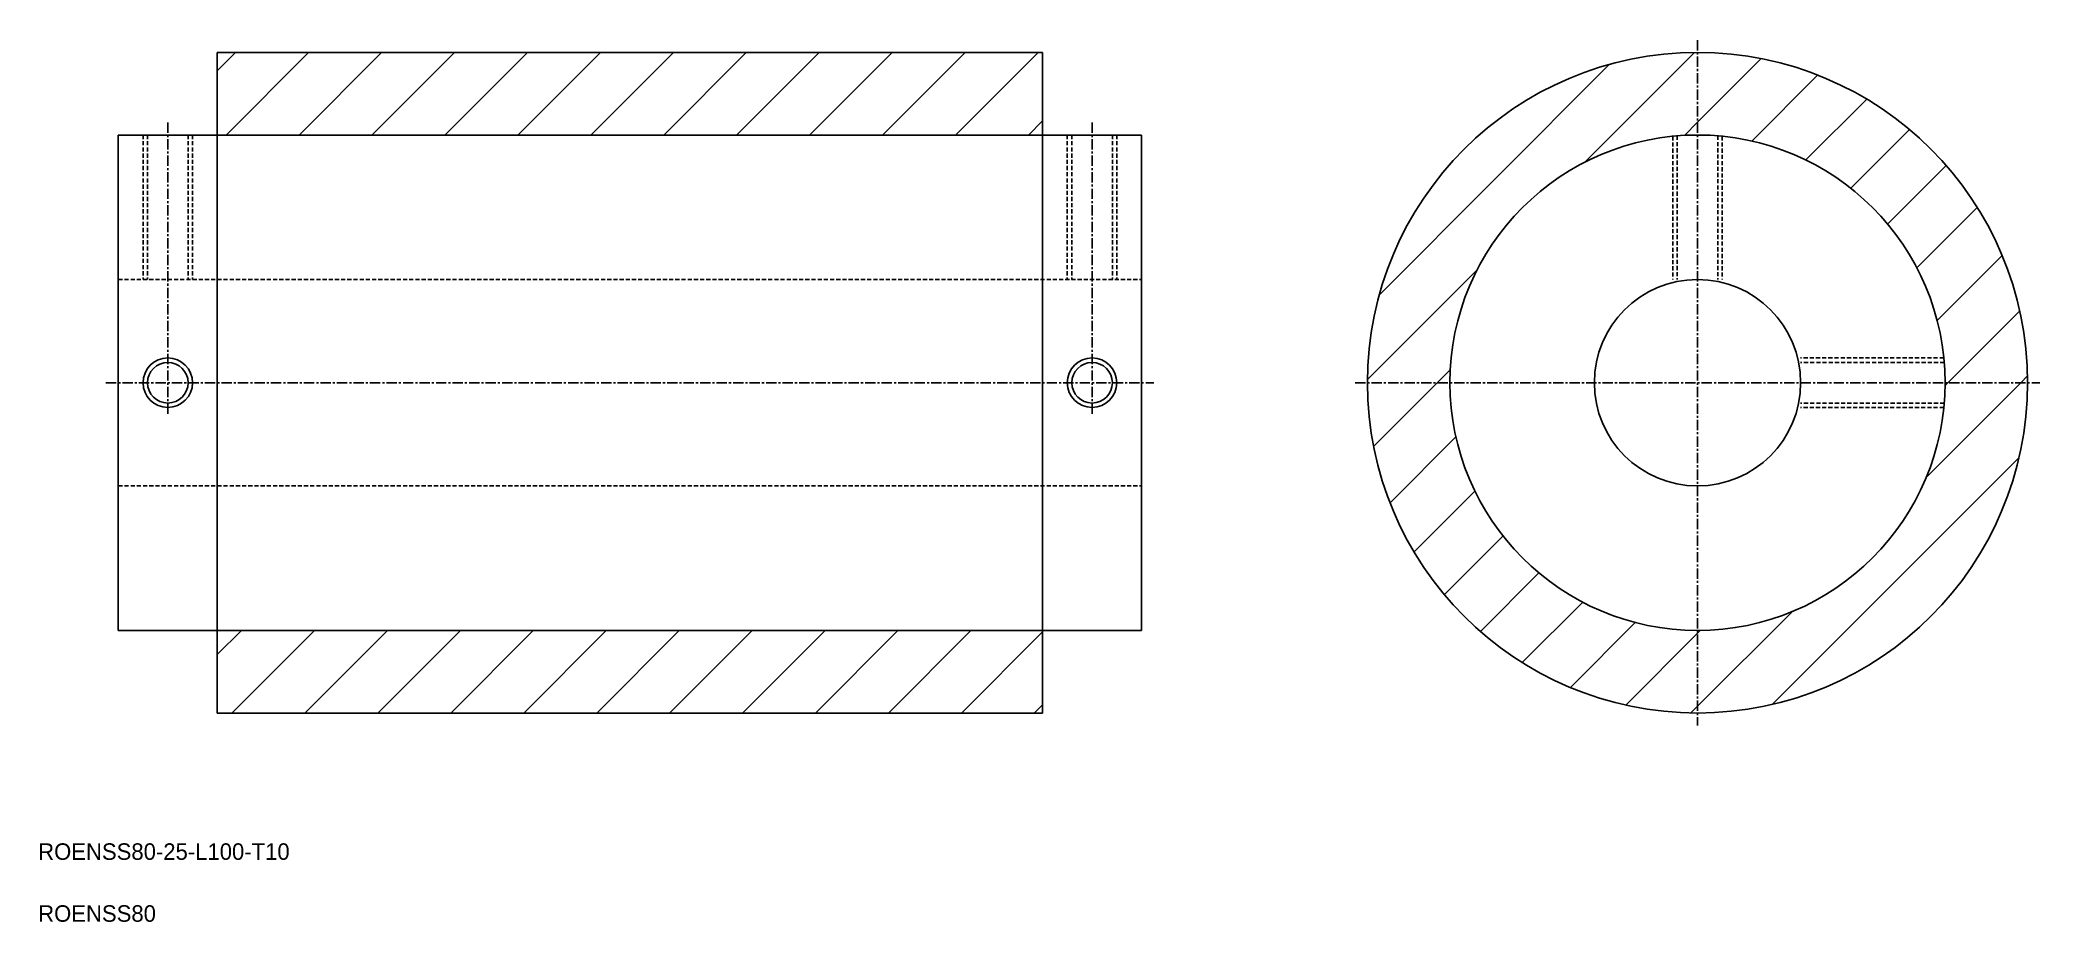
# Model space of a CAD drawing. Extents: x -86 to 156, y 371 to 478.
import ezdxf

# ---------------------------------------------------------------- set-up
doc = ezdxf.new("R2010")
doc.units = 0
doc.linetypes.add('CENTER', pattern=[2, 1.25, -0.25, 0.25, -0.25])
doc.linetypes.add('DASHED', pattern=[0.75, 0.5, -0.25])
doc.layers.get('0').update_dxf_attribs({"linetype": 'CONTINUOUS'})
doc.layers.add('CENTER', color=1, linetype='CENTER')

# ---------------------------------------------------------------- blocks, each defined once
blk = doc.blocks.new('*X2')
at = {"color": 0, "linetype": 'CONTINUOUS'}
for p, q in [((-64.8, 474.37), (-62.58, 476.59)), ((-63.74, 466.59), (-53.74, 476.59)), ((-54.9, 466.59), (-44.9, 476.59)), ((-46.06, 466.59), (-36.06, 476.59)), ((-37.22, 466.59), (-27.22, 476.59)), ((-28.38, 466.59), (-18.38, 476.59)), ((-19.54, 466.59), (-9.54, 476.59)), ((-10.7, 466.59), (-0.7, 476.59)), ((-1.87, 466.59), (8.13, 476.59)), ((6.97, 466.59), (16.97, 476.59)), ((15.81, 466.59), (25.81, 476.59)), ((24.65, 466.59), (34.65, 476.59)), ((76.02, 447.25), (103.92, 475.15)), ((100.91, 463.3), (114.2, 476.59)), ((114.57, 468.13), (122.29, 475.84)), ((121.15, 465.86), (129.13, 473.85)), ((127.69, 463.57), (135.07, 470.94)), ((33.49, 466.59), (35.2, 468.31)), ((113, 466.55), (114.57, 468.13)), ((133.13, 460.17), (140.24, 467.27)), ((137.61, 455.81), (144.7, 462.9)), ((141.15, 450.51), (148.47, 457.83)), ((143.61, 444.13), (151.48, 452)), ((74.57, 436.97), (87.87, 450.26)), ((144.91, 436.59), (153.61, 445.3)), ((75.32, 428.88), (83.04, 436.59)), ((83.04, 436.59), (84.61, 438.17)), ((142.3, 425.15), (153.75, 436.59)), ((144.57, 436.25), (144.91, 436.59)), ((153.75, 436.59), (154.56, 437.41)), ((77.32, 422.03), (85.3, 430.02)), ((123.63, 397.63), (153.53, 427.54)), ((80.22, 416.1), (87.59, 423.47)), ((83.89, 410.93), (91, 418.04)), ((88.26, 406.46), (95.36, 413.55)), ((93.34, 402.7), (100.66, 410.02)), ((99.16, 399.68), (107.03, 407.55)), ((114.57, 397.42), (126.02, 408.86)), ((-64.8, 403.66), (-61.87, 406.59)), ((-63.03, 396.59), (-53.03, 406.59)), ((-54.19, 396.59), (-44.19, 406.59)), ((-45.35, 396.59), (-35.35, 406.59)), ((-36.51, 396.59), (-26.51, 406.59)), ((-27.67, 396.59), (-17.67, 406.59)), ((-18.83, 396.59), (-8.83, 406.59)), ((-9.99, 396.59), (0.01, 406.59)), ((-1.16, 396.59), (8.84, 406.59)), ((7.68, 396.59), (17.68, 406.59)), ((16.52, 396.59), (26.52, 406.59)), ((25.36, 396.59), (35.2, 406.44)), ((105.87, 397.55), (114.57, 406.25)), ((114.57, 406.25), (114.91, 406.59)), ((34.2, 396.59), (35.2, 397.6)), ((113.76, 396.6), (114.57, 397.42))]:
    blk.add_line(p, q, dxfattribs=at)

msp = doc.modelspace()

# ---------------------------------------------------------------- linework, layer by layer
at = {"color": 7, "linetype": 'CONTINUOUS'}
for p, q in [((-64.8, 476.59), (-64.8, 396.59)), ((35.2, 476.59), (-64.8, 476.59)), ((35.2, 396.59), (35.2, 476.59)), ((47.2, 466.59), (-76.8, 466.59)), ((-76.8, 466.59), (-76.8, 406.59)), ((47.2, 466.59), (47.2, 406.59)), ((-64.8, 436.59), (-64.8, 436.59)), ((35.2, 436.59), (35.2, 436.59)), ((47.2, 406.59), (-76.8, 406.59)), ((35.2, 396.59), (-64.8, 396.59))]:
    msp.add_line(p, q, dxfattribs=at)
at = {"color": 3, "linetype": 'DASHED'}
for p, q in [((-73.8, 466.59), (-73.8, 449.09)), ((-73.25, 466.59), (-73.25, 449.09)), ((-68.34, 466.59), (-68.34, 449.09)), ((-67.8, 466.59), (-67.8, 449.09)), ((38.2, 466.59), (38.2, 449.09)), ((38.75, 466.59), (38.75, 449.09)), ((43.66, 466.59), (43.66, 449.09)), ((44.2, 466.59), (44.2, 449.09)), ((111.57, 466.44), (111.57, 449.09)), ((112.11, 466.49), (112.11, 449.09)), ((117.03, 466.49), (117.03, 449.09)), ((117.57, 466.44), (117.57, 449.09)), ((-76.8, 449.09), (47.2, 449.09)), ((144.42, 439.59), (127.07, 439.59)), ((144.47, 439.05), (127.07, 439.05)), ((144.47, 434.13), (127.07, 434.13)), ((144.42, 433.59), (127.07, 433.59)), ((-76.8, 424.09), (47.2, 424.09))]:
    msp.add_line(p, q, dxfattribs=at)
at = {"color": 7, "linetype": 'CONTINUOUS'}
for centre, radius in [((114.57, 436.59), 40), ((114.57, 436.59), 30), ((114.57, 436.59), 12.5), ((-70.8, 436.59), 2.46), ((41.2, 436.59), 2.46)]:
    msp.add_circle(centre, radius, dxfattribs=at)
at = {"color": 3, "linetype": 'CONTINUOUS'}
for centre in [(-70.8, 436.59), (41.2, 436.59)]:
    msp.add_circle(centre, 3, dxfattribs=at)
at = {"layer": 'CENTER', "color": 1, "linetype": 'CENTER'}
for p, q in [((114.57, 478.09), (114.57, 395.09)), ((-70.8, 468.09), (-70.8, 432.59)), ((41.2, 468.09), (41.2, 432.59)), ((-78.3, 436.59), (48.7, 436.59)), ((73.07, 436.59), (156.07, 436.59))]:
    msp.add_line(p, q, dxfattribs=at)

# ---------------------------------------------------------------- block references
at = {"color": 3, "linetype": 'CONTINUOUS'}
msp.add_blockref('*X2', (0, 0), dxfattribs=at)

# ---------------------------------------------------------------- texts
at = {"color": 7, "linetype": 'CONTINUOUS'}
for s, p in [('ROENSS80-25-L100-T10', (-86.51, 378.81)), ('ROENSS80', (-86.51, 371.31))]:
    msp.add_text(s, height=2, dxfattribs=at).set_placement(p)

doc.saveas('drawing.dxf')
